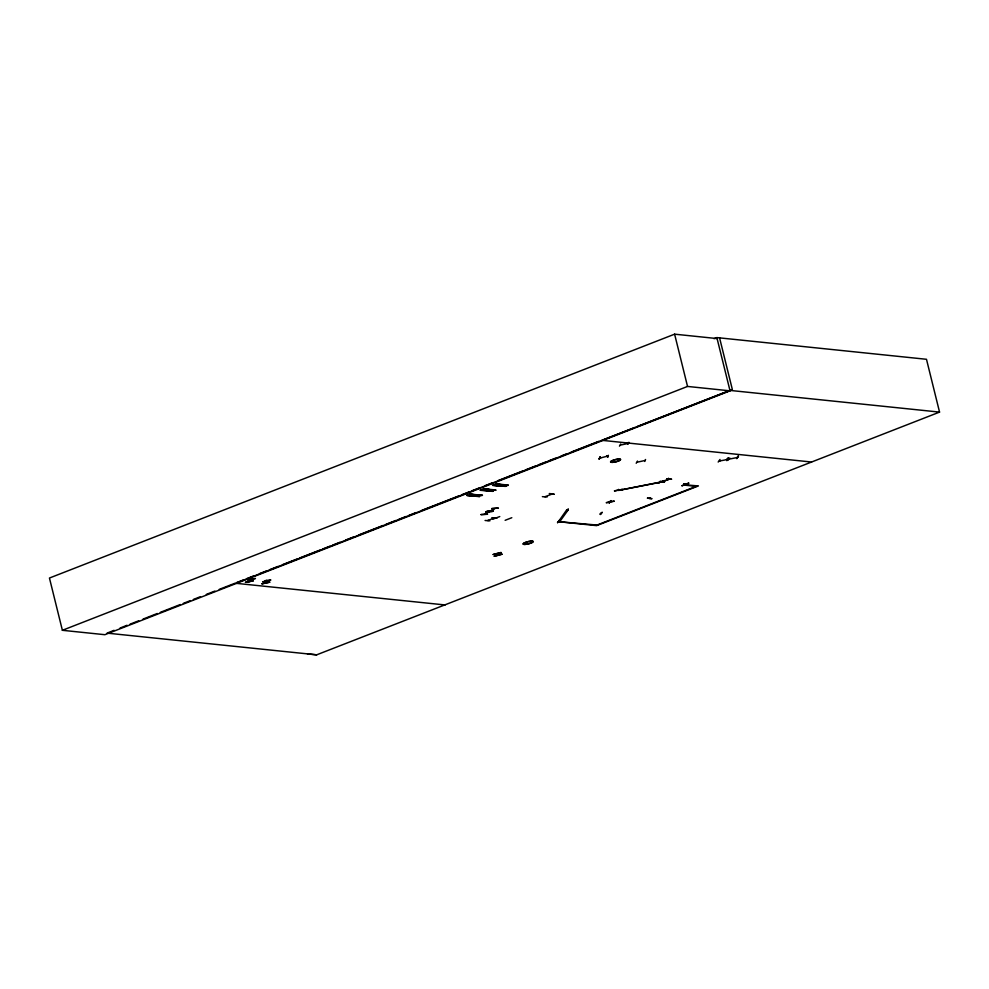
<?xml version="1.0" encoding="UTF-8"?>
<svg xmlns="http://www.w3.org/2000/svg" width="989" height="989" viewBox="0 0 989 989"><rect width="100%" height="100%" fill="white"/><g stroke="black" fill="none" stroke-linecap="round" stroke-linejoin="round"><path stroke-width="1.48" d="M660.034 481.458L664.534 481.927L659.762 481.581M664.237 482.1L660.108 481.507M485.08 520.486L489.914 520.844M542.38 496.651L547.115 496.985M647.461 498.184L652.035 498.691L647.498 498.122M614.107 501.238L606.208 502.709L614.157 501.089M557.883 522.526L559.453 520.35M568.279 508.803L566.623 510.893M718.175 462.048L720.017 459.44M728.201 460.145L729.808 457.956M599.359 459.007L600.261 457.005M600.199 456.671L598.988 459.193L600.348 457.054M619.46 446.163L620.733 443.987M636.199 463.272L637.485 461.059M245.519 582.224L253.357 580.864L245.445 582.373M266.152 580.481L266.832 581L266.226 582.744M265.843 583.003L266.214 580.32L266.696 581.186M270.652 579.987L262.617 581.878L270.665 580.036M600.793 457.858C597.962 458.525 610.522 455.583 607.506 455.744M607.79 456.386L607.023 456.634L607.605 455.632M607.864 457.326L608.396 455.299M627.656 443.492L628.077 442.615M627.928 444.296L628.917 442.293M466.66 495.353L479.838 496.404L467.167 495.353M469.355 494.302L481.556 495.576M480.592 490.087L493.449 491.1L480.975 489.765M493.363 491.15L480.914 489.79M482.953 488.999L495.155 490.26M482.199 495.316L469.602 494.401M482.261 495.291L470.319 494.129M493.078 485.24L505.935 486.229L493.696 485.018M492.782 491.372L480.073 490.284L480.802 490.025M492.559 485.414L505.923 486.254M495.254 484.363L507.975 485.438L495.514 484.103M480.975 514.577L487.342 514.268M486.699 511.412L493.449 510.806M660.936 481.977L618.521 490.433L661.493 482.063M559.564 521.302L558.884 521.512M568.341 509.768L567.624 509.829M614.466 490.915L622.44 489.382L614.54 490.841M600.916 513.489L600.138 513.625L601.052 513.378M600.249 514.503L602.264 512.228L600.348 514.428M608.977 502.907L610.979 500.607L609.422 502.808M609.372 502.783L610.658 500.657M726.519 459.539C729.808 459.18 716.135 461.628 720.264 460.738M728.497 458.278C727.212 456.683 725.234 464.274 728.485 458.266M738.499 456.312L736.582 458.537L738.066 456.028M738.165 456.362L736.966 458.537M247.621 579.826L255.446 578.491L247.646 579.863M249.327 581.581L251.181 579.393M251.602 579.282L249.537 581.322M495.477 490.334L483.497 488.974M488.17 511.288L488.393 512.042M484.239 514.367L489.085 511.808L488.492 511.251M490.161 511.029L494.611 508.705M250.847 578.788L251.082 579.579L251.243 578.713M662.395 481.68L669.108 479.158M668.205 479.418L668.688 478.404M488.479 520.362L487.725 520.535L494.191 518.038M493.82 518.273L494.463 518.026M544.902 496.75L551.763 494.191M649.711 498.431L650.391 498.184M481.025 514.626L487.602 514.144M485.673 511.906L492.497 511.412L485.933 511.894M491.854 508.556L498.431 508.086L491.657 508.63M493.276 510.979L486.699 511.437M488.677 511.857L488.603 511.066M497.986 555.014L497.034 553.593L498.085 555.175M668.107 478.602L669.009 479.208L662.63 481.705M650.502 498.221L649.872 498.456M628.04 442.689L627.298 442.775L627.619 443.591M628.225 443.455L620.35 445.099M606.999 455.756L607.184 456.51M568.23 509.792L567.501 509.941M717.099 338.572L674.609 334.171L49.45 578.033L62.381 630.302L104.883 634.703L730.043 390.84L716.864 337.595L714.021 338.695M62.381 630.302L687.54 386.439L730.043 390.84M114.094 630.314L107.059 633.133L316.678 654.829L811.573 462.024L601.955 440.328L732.355 389.542L719.535 337.706M120.003 628.089L127.049 625.258M130.066 624.158L138.695 620.795M143.009 619.114L157.288 613.489M160.267 612.376L180.332 604.514M183.274 603.401L190.407 600.595M193.35 599.47L200.483 596.664M206.281 594.426L214.885 591.063M219.224 589.382L235.048 583.213L445.161 604.959M236.482 582.645L243.665 579.851M246.545 578.726L253.728 575.919M259.477 573.682L266.659 570.876M269.527 569.751L278.156 566.388M282.458 564.707L296.836 559.106M299.704 557.981L319.818 550.144M322.698 549.019L329.881 546.212M332.761 545.1L339.944 542.293M345.693 540.043L354.309 536.681M358.624 535L383.052 525.48M385.92 524.355L395.983 520.437M398.851 519.312L406.034 516.505M408.914 515.393L416.097 512.586M421.846 510.336L459.205 495.773M462.073 494.648L469.268 491.842M472.136 490.729L479.319 487.923M485.067 485.686L492.25 482.879M497.999 480.629L522.427 471.11M525.307 469.985L535.358 466.066M538.239 464.941L545.421 462.135M548.289 461.022L555.472 458.216M561.22 455.978L566.969 453.728M571.283 452.047L598.58 441.403M236.977 582.694L634.654 427.569M637.497 426.457L729.931 390.408L939.55 412.104L926.483 359.291L716.864 337.595M666.846 478.824L671.642 479.232L667.142 478.75M597.047 525.035L697.529 485.846M811.475 462.061L939.55 412.104M492.967 519.151L499.766 516.567M511.808 517.717L505.132 520.313M683.609 484.128L687.726 484.647M682.138 485.784L688.604 483.089M681.891 485.76L688.826 483.176M687.701 484.771L683.572 484.103M668.836 479.171L668.576 478.416M251.354 579.529L251.181 578.738M684.87 484.808L698.407 485.933L596.627 525.629L558.76 521.71L597.925 525.134M493.165 554.508L501.2 552.492L493.19 554.52M494.29 556.275L502.264 554.149L494.277 556.226M265.176 580.864L267.858 580.308M645.557 459.489L644.741 461.455M737.262 457.511L729.437 459.069M726.915 460.454L728.077 458.241M637.25 462.184L645.088 460.466M492.188 517.68L496.985 518.112L492.151 517.766M495.922 484.128L508.185 485.364M483.856 488.838L495.872 489.988M479.331 496.614L466.919 495.44M307.468 653.927L316.678 654.829M696.244 486.341L684.227 485.104L685.328 484.375M493.004 485.265L505.503 486.415M483.287 489.048L495.699 490.235M469.8 494.29L482.459 495.415M549.464 493.808L554.285 494.265L549.389 493.511M508.358 485.117L496.157 483.856M674.609 334.171L687.54 386.439M668.329 478.627L668.366 479.442M618.657 489.357L618.817 490.012M557.536 522.612L559.539 520.399L557.549 522.6M261.949 583.844L269.985 582.125L261.949 583.819M566.66 509.941L558.525 521.5L560.058 521.215L568.329 509.694L566.66 509.941M664.398 480.555L657.512 483.238L664.398 480.592M524.85 544.407A5.155 1.113 -13.9 0 0 533.046 541.836A5.155 1.113 -13.9 0 0 526.494 542.071A5.155 1.113 -13.9 0 0 524.85 544.407A5.143 1.113 -13.9 0 0 533.034 541.848A5.143 1.113 -13.9 0 0 526.507 542.083A5.143 1.113 -13.9 0 0 524.862 544.407M612.315 462.358A5.155 1.113 -13.9 0 0 620.499 459.786A5.143 1.113 -13.9 0 0 613.959 460.009A5.143 1.113 -13.9 0 0 612.315 462.345A5.143 1.113 -13.9 0 0 620.486 459.774A5.155 1.113 -13.9 0 0 613.959 460.021A5.155 1.113 -13.9 0 0 612.315 462.358"/></g></svg>
